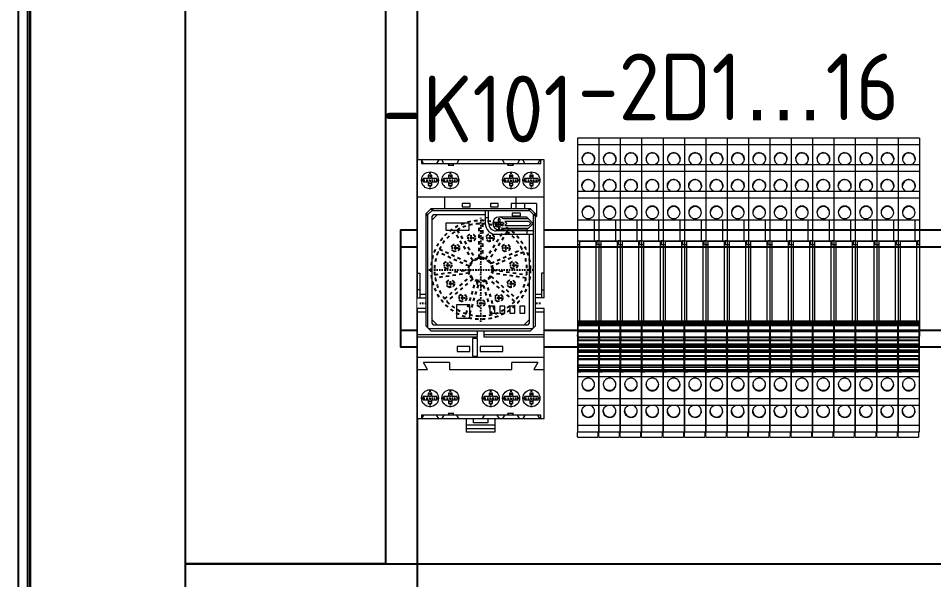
# Model space of a CAD drawing. Header units: millimetres. Extents: x 41350 to 54029, y 25852 to 34717.
# Drawn here: x 46784.4 to 47058.6, y 32130.8 to 32299 of the extents above; entities that cross this region are included whole.
import ezdxf
from ezdxf.enums import TextEntityAlignment as Align

# ---------------------------------------------------------------- set-up
doc = ezdxf.new("R2010")
doc.units = ezdxf.units.MM
doc.set_wipeout_variables(frame=1)
doc.linetypes.add('Center', pattern=[1.5, 0.45, -0.5, 0.05, -0.5])
doc.linetypes.add('Dashed', pattern=[2, 1, -1])
doc.layers.add('! NO PLOT !', color=7, linetype='Continuous', true_color=0xff75dd, plot=False)
doc.layers.add('000-PI-Oprema', color=30, linetype='Continuous', lineweight=5)
for name, color, linetype in [('000-PI-ORMAR', 2, 'Continuous'), ('000-PI_TEXT', 7, 'Continuous'), ('002-PI-Kabelska kanalica', 150, 'Continuous'), ('004-PI-DIN Šina', 3, 'Continuous')]:
    doc.layers.add(name, color=color, linetype=linetype)
doc.styles.add('PI0', font='isocpeur.ttf', dxfattribs={"width": 0.9})

# ---------------------------------------------------------------- blocks, each defined once
blk = doc.blocks.new('8606.000_back')
at = {"layer": '000-PI-ORMAR'}
for p, q in [((47606.03, 38573.17), (47606.03, 36588.67)), ((47602.52, 38552.67), (47602.52, 36601.67)), ((47605.24, 38552.67), (47605.24, 36601.67)), ((47606.02, 36601.67), (47606.02, 38552.53))]:
    blk.add_line(p, q, dxfattribs=at)
blk = doc.blocks.new('8606.000_montažna')
at = {"layer": '000-PI-ORMAR'}
blk.add_line((50683.39, 38449.42), (50683.39, 36559.42), dxfattribs=at)
blk = doc.blocks.new('*U270')
at = {"layer": '002-PI-Kabelska kanalica'}
for q in [(-20, 399), (80, -100)]:
    blk.add_line((-20, -100), q, dxfattribs=at)
blk = doc.blocks.new('*U417')
at = {"layer": '002-PI-Kabelska kanalica'}
for p, q in [((-20, 1140), (40, 1140)), ((-20, -100), (-20, 1140)), ((40, -100), (40, 1140))]:
    blk.add_line(p, q, dxfattribs=at)
blk = doc.blocks.new('700-HN205')
at = {"layer": '000-PI-Oprema'}
for p, q in [((4.25, -41.89), (-4.38, -41.89)), ((4.25, -42.93), (-4.38, -42.93)), ((-4.38, -43.89), (4.25, -43.89))]:
    blk.add_line(p, q, dxfattribs=at)
blk.add_wipeout([(-19.06, 37.61), (18.94, 37.61), (18.94, -39.89), (-19.06, -39.89)]).dxf.layer = '000-PI-Oprema'
at = {"layer": '! NO PLOT !', "linetype": 'Center'}
for p, q in [((-15.25, 28.85), (-15.25, 34.18)), ((-9.16, 28.85), (-9.16, 34.18)), ((9.03, 28.85), (9.03, 34.18)), ((15.13, 28.85), (15.13, 34.18)), ((-17.92, 31.51), (-12.59, 31.51)), ((-11.82, 31.51), (-6.49, 31.51)), ((6.36, 31.51), (11.7, 31.51)), ((12.46, 31.51), (17.79, 31.51)), ((-4.14, 12.06), (-4.14, 15.26)), ((-0.25, 14.44), (2.95, 14.44)), ((1.35, 12.84), (1.35, 16.04)), ((6.39, 10.53), (6.39, 13.73)), ((-8.33, 8.43), (-8.33, 11.63)), ((-5.74, 13.66), (-2.54, 13.66)), ((4.79, 12.13), (7.99, 12.13)), ((-9.94, 10.03), (-6.73, 10.03)), ((-0.06, -0.16), (-0.06, 8.97)), ((9.38, 5.86), (9.38, 9.06)), ((-9.91, 3.11), (-9.91, 6.32)), ((7.78, 7.46), (10.98, 7.46)), ((-11.51, 4.72), (-8.3, 4.72)), ((-4.33, 4.7), (4.2, 4.7)), ((-2.33, 4.56), (2.2, 4.56)), ((9.37, 0.31), (9.37, 3.51)), ((-8.35, -2.21), (-8.35, 0.99)), ((-0.86, 0.64), (0.74, 0.64)), ((7.77, 1.91), (10.98, 1.91)), ((-15.58, -8.02), (-15.58, -2.52)), ((-9.95, -0.61), (-6.75, -0.61)), ((-4.17, -5.85), (-4.17, -2.64)), ((6.37, -4.35), (6.37, -1.15)), ((15.46, -8.02), (15.46, -2.52)), ((-18.33, -5.27), (-12.84, -5.27)), ((-5.77, -4.25), (-2.57, -4.25)), ((-0.28, -5.04), (2.92, -5.04)), ((1.32, -6.65), (1.32, -3.44)), ((4.77, -2.75), (7.97, -2.75)), ((12.71, -5.27), (18.2, -5.27)), ((-15.25, -36.46), (-15.25, -31.13)), ((-9.16, -36.46), (-9.16, -31.13)), ((2.93, -36.46), (2.93, -31.13)), ((9.03, -36.46), (9.03, -31.13)), ((15.13, -36.46), (15.13, -31.13)), ((-17.92, -33.79), (-12.59, -33.79)), ((-11.82, -33.79), (-6.49, -33.79)), ((0.27, -33.79), (5.6, -33.79)), ((6.36, -33.79), (11.7, -33.79)), ((12.46, -33.79), (17.79, -33.79))]:
    blk.add_line(p, q, dxfattribs=at)
at = {"layer": '000-PI-Oprema'}
for p, q in [((18.94, 37.61), (-19.06, 37.61)), ((-19.06, 37.61), (-19.06, -3.67)), ((-17.16, 36.52), (-17.79, 37.61)), ((-17.79, 37.61), (-17.79, 36.52)), ((-17.79, 36.52), (17.92, 36.52)), ((-12.64, 37.61), (-13.27, 36.52)), ((-11.09, 36.52), (-11.72, 37.61)), ((-9.41, 36.52), (-9.84, 36.09)), ((-9.84, 36.09), (-8.07, 36.09)), ((-8.07, 36.09), (-8.5, 36.52)), ((-6.57, 37.61), (-7.2, 36.52)), ((7.07, 36.52), (6.44, 37.61)), ((8.37, 36.52), (7.94, 36.09)), ((7.94, 36.09), (9.72, 36.09)), ((9.72, 36.09), (9.28, 36.52)), ((11.59, 37.61), (10.96, 36.52)), ((13.15, 36.52), (12.51, 37.61)), ((17.66, 37.61), (17.03, 36.52)), ((17.92, 36.52), (17.92, 37.61)), ((18.94, -3.67), (18.94, 37.61)), ((-15.76, 33.04), (-15.76, 32.02)), ((-14.75, 33.04), (-15.76, 33.04)), ((-14.75, 32.02), (-14.75, 33.04)), ((-9.67, 33.04), (-9.67, 32.02)), ((-8.65, 33.04), (-9.67, 33.04)), ((-8.65, 32.02), (-8.65, 33.04)), ((8.52, 33.04), (8.52, 32.02)), ((9.54, 33.04), (8.52, 33.04)), ((9.54, 32.02), (9.54, 33.04)), ((14.62, 33.04), (14.62, 32.02)), ((15.63, 33.04), (14.62, 33.04)), ((15.63, 32.02), (15.63, 33.04)), ((-15.76, 32.02), (-17.29, 32.02)), ((-17.29, 32.02), (-17.29, 31.01)), ((-17.29, 31.01), (-15.76, 31.01)), ((-15.76, 31.01), (-15.76, 29.99)), ((-13.22, 32.02), (-14.75, 32.02)), ((-14.75, 29.99), (-14.75, 31.01)), ((-14.75, 31.01), (-13.22, 31.01)), ((-13.22, 31.01), (-13.22, 32.02)), ((-9.67, 32.02), (-11.19, 32.02)), ((-11.19, 32.02), (-11.19, 31.01)), ((-11.19, 31.01), (-9.67, 31.01)), ((-9.67, 31.01), (-9.67, 29.99)), ((-7.13, 32.02), (-8.65, 32.02)), ((-8.65, 31.01), (-7.13, 31.01)), ((-8.65, 29.99), (-8.65, 31.01)), ((-7.13, 31.01), (-7.13, 32.02)), ((8.52, 32.02), (7, 32.02)), ((7, 32.02), (7, 31.01)), ((7, 31.01), (8.52, 31.01)), ((8.52, 31.01), (8.52, 29.99)), ((11.06, 32.02), (9.54, 32.02)), ((9.54, 31.01), (11.06, 31.01)), ((9.54, 29.99), (9.54, 31.01)), ((11.06, 31.01), (11.06, 32.02)), ((13.09, 32.02), (13.09, 31.01)), ((14.62, 32.02), (13.09, 32.02)), ((13.09, 31.01), (14.62, 31.01)), ((14.62, 31.01), (14.62, 29.99)), ((17.16, 32.02), (15.63, 32.02)), ((15.63, 29.99), (15.63, 31.01)), ((15.63, 31.01), (17.16, 31.01)), ((17.16, 31.01), (17.16, 32.02)), ((-15.76, 29.99), (-14.75, 29.99)), ((-9.67, 29.99), (-8.65, 29.99)), ((8.52, 29.99), (9.54, 29.99)), ((14.62, 29.99), (15.63, 29.99)), ((-19.06, 26.61), (18.94, 26.61)), ((-10.94, 26.61), (-10.94, 18.23)), ((10.58, 18.23), (10.58, 26.61)), ((-3.25, 24.53), (-5.6, 24.53)), ((-5.6, 24.53), (-5.6, 23.56)), ((-5.6, 23.56), (-3.25, 23.56)), ((-3.25, 23.56), (-3.25, 24.53)), ((2.85, 24.53), (2.85, 23.56)), ((5.2, 24.53), (2.85, 24.53)), ((2.85, 23.56), (5.2, 23.56)), ((5.2, 23.56), (5.2, 24.53)), ((16.65, 24.53), (9.05, 24.53)), ((9.05, 24.53), (9.05, 20.72)), ((13.09, 24.53), (13.09, 20.72)), ((16.65, 24.53), (16.65, 20.72)), ((-3.25, 21.02), (-5.6, 21.02)), ((-5.6, 21.02), (-5.6, 20.06)), ((-5.6, 20.06), (-3.25, 20.06)), ((-3.25, 20.06), (-3.25, 21.02)), ((2.85, 21.02), (2.85, 20.06)), ((5.2, 21.02), (2.85, 21.02)), ((2.85, 20.06), (5.2, 20.06)), ((5.2, 20.06), (5.2, 21.02)), ((9.05, 20.72), (16.65, 20.72)), ((-10.94, 18.23), (10.58, 18.23)), ((-19.06, 3.67), (-18.3, 3.67)), ((-18.3, 3.67), (-18.3, -3.67)), ((18.17, 3.67), (18.17, -3.67)), ((18.94, 3.67), (18.17, 3.67)), ((-9.3, 0.59), (-7.4, 0.59)), ((10.9, 1.93), (7.85, 1.93)), ((8.62, 0.59), (10.13, 0.59)), ((-18.3, -1.32), (-19.06, -1.32)), ((-15.58, -2.65), (-18.3, -2.65)), ((18.17, -2.65), (15.46, -2.65)), ((18.17, -1.32), (18.94, -1.32)), ((-19.06, -3.67), (-15.58, -3.67)), ((18.94, -3.67), (15.46, -3.67)), ((-19.06, -6.87), (-19.06, -39.89)), ((-15.58, -6.87), (-19.06, -6.87)), ((-19.06, -7.89), (-15.58, -7.89)), ((18.94, -6.87), (15.46, -6.87)), ((15.46, -7.89), (18.94, -7.89)), ((18.94, -39.89), (18.94, -6.87)), ((-1.08, -10.68), (-1.08, -15.51)), ((0.95, -10.68), (-1.08, -10.68)), ((0.95, -15.51), (0.95, -10.68)), ((-1.08, -14.74), (-19.06, -14.74)), ((-1.08, -15.51), (-19.06, -15.51)), ((-1.03, -15.84), (-2.55, -15.84)), ((-2.55, -15.84), (-2.55, -21.17)), ((-1.03, -21.17), (-1.03, -15.84)), ((18.94, -14.74), (0.95, -14.74)), ((18.94, -15.51), (0.95, -15.51)), ((-3.32, -18.28), (-7.13, -18.28)), ((-7.13, -18.28), (-7.13, -19.8)), ((-3.32, -19.8), (-3.32, -18.28)), ((6.59, -18.28), (-0.27, -18.28)), ((-0.27, -18.28), (-0.27, -19.8)), ((6.59, -19.8), (6.59, -18.28)), ((18.94, -21.6), (-19.06, -21.6)), ((-7.13, -19.8), (-3.32, -19.8)), ((-2.55, -21.17), (-1.03, -21.17)), ((-0.27, -19.8), (6.59, -19.8)), ((-16.02, -25.16), (-17.21, -23.09)), ((-9.41, -23.09), (-17.21, -23.09)), ((-9.41, -23.09), (-9.41, -25.16)), ((17.08, -23.09), (9.28, -23.09)), ((9.28, -25.16), (9.28, -23.09)), ((17.08, -23.09), (15.89, -25.16)), ((-19.06, -25.16), (-16.02, -25.16)), ((-9.41, -25.16), (9.28, -25.16)), ((15.89, -25.16), (18.94, -25.16)), ((-15.76, -32.27), (-15.76, -33.29)), ((-14.75, -32.27), (-15.76, -32.27)), ((-14.75, -33.29), (-14.75, -32.27)), ((-9.67, -32.27), (-9.67, -33.29)), ((-8.65, -32.27), (-9.67, -32.27)), ((-8.65, -33.29), (-8.65, -32.27)), ((3.44, -32.27), (2.43, -32.27)), ((2.43, -32.27), (2.43, -33.29)), ((3.44, -33.29), (3.44, -32.27)), ((8.52, -32.27), (8.52, -33.29)), ((9.54, -32.27), (8.52, -32.27)), ((9.54, -33.29), (9.54, -32.27)), ((14.62, -32.27), (14.62, -33.29)), ((15.63, -32.27), (14.62, -32.27)), ((15.63, -33.29), (15.63, -32.27)), ((-15.76, -33.29), (-17.29, -33.29)), ((-17.29, -33.29), (-17.29, -34.3)), ((-17.29, -34.3), (-15.76, -34.3)), ((-15.76, -34.3), (-15.76, -35.32)), ((-15.76, -35.32), (-14.75, -35.32)), ((-13.22, -33.29), (-14.75, -33.29)), ((-14.75, -34.3), (-13.22, -34.3)), ((-14.75, -35.32), (-14.75, -34.3)), ((-13.22, -34.3), (-13.22, -33.29)), ((-11.19, -33.29), (-11.19, -34.3)), ((-9.67, -33.29), (-11.19, -33.29)), ((-11.19, -34.3), (-9.67, -34.3)), ((-9.67, -34.3), (-9.67, -35.32)), ((-9.67, -35.32), (-8.65, -35.32)), ((-7.13, -33.29), (-8.65, -33.29)), ((-8.65, -34.3), (-7.13, -34.3)), ((-8.65, -35.32), (-8.65, -34.3)), ((-7.13, -34.3), (-7.13, -33.29)), ((0.9, -33.29), (0.9, -34.3)), ((2.43, -33.29), (0.9, -33.29)), ((0.9, -34.3), (2.43, -34.3)), ((2.43, -34.3), (2.43, -35.32)), ((2.43, -35.32), (3.44, -35.32)), ((4.97, -33.29), (3.44, -33.29)), ((3.44, -35.32), (3.44, -34.3)), ((3.44, -34.3), (4.97, -34.3)), ((4.97, -34.3), (4.97, -33.29)), ((8.52, -33.29), (7, -33.29)), ((7, -33.29), (7, -34.3)), ((7, -34.3), (8.52, -34.3)), ((8.52, -34.3), (8.52, -35.32)), ((8.52, -35.32), (9.54, -35.32)), ((11.06, -33.29), (9.54, -33.29)), ((9.54, -34.3), (11.06, -34.3)), ((9.54, -35.32), (9.54, -34.3)), ((11.06, -34.3), (11.06, -33.29)), ((14.62, -33.29), (13.09, -33.29)), ((13.09, -33.29), (13.09, -34.3)), ((13.09, -34.3), (14.62, -34.3)), ((14.62, -34.3), (14.62, -35.32)), ((14.62, -35.32), (15.63, -35.32)), ((17.16, -33.29), (15.63, -33.29)), ((15.63, -34.3), (17.16, -34.3)), ((15.63, -35.32), (15.63, -34.3)), ((17.16, -34.3), (17.16, -33.29)), ((-8.07, -38.37), (-9.84, -38.37)), ((-9.84, -38.37), (-9.41, -38.8)), ((-8.5, -38.8), (-8.07, -38.37)), ((9.72, -38.37), (7.94, -38.37)), ((7.94, -38.37), (8.37, -38.8)), ((9.28, -38.8), (9.72, -38.37)), ((-19.06, -39.89), (18.94, -39.89)), ((-17.16, -38.8), (-17.79, -39.89)), ((-17.79, -38.8), (-17.79, -39.89)), ((17.92, -38.8), (-17.79, -38.8)), ((-12.64, -39.89), (-13.27, -38.8)), ((-11.09, -38.8), (-11.72, -39.89)), ((-6.57, -39.89), (-7.2, -38.8)), ((-4.38, -39.89), (-4.38, -43.89)), ((-2.22, -41.11), (-2.22, -39.89)), ((2.1, -41.11), (-2.22, -41.11)), ((1, -38.8), (0.37, -39.89)), ((2.1, -39.89), (2.1, -41.11)), ((4.25, -43.89), (4.25, -39.89)), ((5.52, -39.89), (4.89, -38.8)), ((7.07, -38.8), (6.44, -39.89)), ((11.59, -39.89), (10.96, -38.8)), ((13.15, -38.8), (12.51, -39.89)), ((17.66, -39.89), (17.03, -38.8)), ((17.92, -39.89), (17.92, -38.8))]:
    blk.add_line(p, q, dxfattribs=at)
for centre, radius in [((-15.25, 31.51), 2.54), ((-9.16, 31.51), 2.54), ((9.03, 31.51), 2.54), ((15.13, 31.51), 2.54), ((-4.14, 13.66), 1.52), ((1.35, 14.44), 1.52), ((-8.33, 10.03), 1.52), ((6.39, 12.13), 1.52), ((9.38, 7.46), 1.52), ((-9.91, 4.72), 1.52), ((-0.06, 4.56), 2.16), ((9.37, 1.91), 1.52), ((-8.35, -0.61), 1.52), ((-4.17, -4.25), 1.52), ((6.37, -2.75), 1.52), ((1.32, -5.04), 1.52), ((-15.25, -33.79), 2.54), ((-9.16, -33.79), 2.54), ((2.93, -33.79), 2.54), ((9.03, -33.79), 2.54), ((15.13, -33.79), 2.54)]:
    blk.add_circle(centre, radius, dxfattribs=at)
for centre, radius, start, end in [((-0.06, 4.7), 4.06, 280.7588, 259.2412), ((-0.06, 0.64), 0.762, 174.6206, 5.3794), ((-15.58, -5.27), 2.62, 270, 90), ((15.46, -5.27), 2.62, 90, 270), ((-15.58, -5.27), 1.6, 270, 90), ((15.46, -5.27), 1.6, 90, 270)]:
    blk.add_arc(centre, radius, start, end, dxfattribs=at)
blk = doc.blocks.new('700-HA33Z2-3')
blk.add_wipeout([(-14.9, 18.25), (14.9, 18.25), (16.4, 16.75), (16.4, -16.75), (14.9, -18.25), (-14.9, -18.25), (-16.4, -16.75), (-16.4, 16.75)]).dxf.layer = '000-PI-Oprema'
at = {"layer": '! NO PLOT !', "linetype": 'Dashed'}
for p, q in [((-0.5, 3.62), (-0.5, 13.84)), ((0.5, 13.84), (0.5, 3.62)), ((-2.38, 2.77), (-7.9, 11.37)), ((-7.06, 11.91), (-1.53, 3.31)), ((1.53, 3.31), (7.06, 11.91)), ((7.9, 11.37), (2.38, 2.77)), ((-12.38, 6.2), (-3.08, 1.96)), ((3.08, 1.96), (12.38, 6.2)), ((-3.5, 1.05), (-12.8, 5.29)), ((12.8, 5.29), (3.5, 1.05)), ((-13.77, -1.47), (-3.65, -0.02)), ((-3.51, -1.01), (-13.63, -2.46)), ((-10.79, -8.69), (-3.06, -1.99)), ((3.06, -1.99), (10.79, -8.69)), ((13.63, -2.46), (3.51, -1.01)), ((3.65, -0.02), (13.77, -1.47)), ((-2.41, -2.75), (-10.13, -9.44)), ((-4.38, -13.14), (-1.5, -3.33)), ((-0.81, -4.53), (-3.42, -13.42)), ((3.42, -13.42), (0.81, -4.53)), ((1.5, -3.33), (4.38, -13.14)), ((10.13, -9.44), (2.41, -2.75))]:
    blk.add_line(p, q, dxfattribs=at)
at = {"layer": '! NO PLOT !', "linetype": 'Center'}
for p, q in [((0, -15.59), (0, 15.59)), ((3.5, 13.9), (7.49, 13.9)), ((5.5, 11.9), (5.5, 15.89)), ((-4.02, 9.59), (-1.61, 9.59)), ((-2.82, 8.39), (-2.82, 10.8)), ((1.61, 9.59), (4.02, 9.59)), ((2.82, 8.39), (2.82, 10.8)), ((-8.76, 6.55), (-6.35, 6.55)), ((-7.56, 5.34), (-7.56, 7.76)), ((6.35, 6.55), (8.76, 6.55)), ((7.56, 5.34), (7.56, 7.76)), ((-15.59, 0), (15.59, 0)), ((-11.11, 1.42), (-8.69, 1.42)), ((-9.9, 0.22), (-9.9, 2.63)), ((8.69, 1.42), (11.11, 1.42)), ((9.9, 0.22), (9.9, 2.63)), ((-10.3, -4.15), (-7.89, -4.15)), ((-9.1, -5.36), (-9.1, -2.95)), ((7.89, -4.15), (10.3, -4.15)), ((9.1, -5.36), (9.1, -2.95)), ((-5.41, -9.62), (-5.41, -7.21)), ((5.41, -9.62), (5.41, -7.21)), ((-6.61, -8.41), (-4.2, -8.41)), ((-1.21, -10), (1.21, -10)), ((4.2, -8.41), (6.61, -8.41))]:
    blk.add_line(p, q, dxfattribs=at)
at = {"layer": '! NO PLOT !', "linetype": 'Dashed'}
for centre, radius in [((0, 0), 14.85), ((-2.82, 9.59), 1.15), ((2.82, 9.59), 1.15), ((-7.56, 6.55), 1.15), ((7.56, 6.55), 1.15), ((0, 0), 3.65), ((0, 0), 3.4), ((-9.9, 1.42), 1.15), ((9.9, 1.42), 1.15), ((-9.1, -4.15), 1.15), ((9.1, -4.15), 1.15), ((-5.41, -8.41), 1.15), ((5.41, -8.41), 1.15), ((0, -10), 1.15)]:
    blk.add_circle(centre, radius, dxfattribs=at)
for centre, radius, start, end in [((0, 0), 13.85, 92.0689, 120.6584), ((0, 0), 13.85, 59.3416, 87.9311), ((0, 0), 13.85, 124.7962, 153.3857), ((0, 0), 13.85, 26.6143, 55.2038), ((0, 0), 13.85, 157.5234, 186.1129), ((0, 0), 13.85, 353.8871, 22.4766), ((0, 0), 13.85, 190.2507, 218.8402), ((0, 0), 13.85, 321.1598, 349.7493), ((0, -3.65), 1.2, 170.5386, 9.4614), ((0, 0), 13.85, 222.978, 251.5675), ((0, 0), 13.85, 288.4325, 317.022), ((0, 0), 13.85, 255.7053, 284.2947)]:
    blk.add_arc(centre, radius, start, end, dxfattribs=at)
at = {"layer": '! NO PLOT !', "linetype": 'Center'}
for p in [(-2.82, 9.59), (2.82, 9.59), (-7.56, 6.55), (7.56, 6.55), (-9.9, 1.42), (0, 0), (9.9, 1.42), (-9.1, -4.15), (9.1, -4.15), (-5.41, -8.41), (0, -10), (5.41, -8.41)]:
    blk.add_point(p, dxfattribs=at)
at = {"layer": '000-PI-Oprema'}
for p, q in [((-16.4, 16.75), (-14.9, 18.25)), ((-16.4, 16.75), (-16.4, -16.75)), ((-16.22, 16.13), (-14.28, 18.07)), ((-16.22, 16.93), (-16.22, 16.13)), ((-15.8, -17.35), (-15.8, 16.55)), ((-14.28, 18.07), (-15.08, 18.07)), ((14.9, 18.25), (-14.9, 18.25)), ((14.7, 17.65), (-14.7, 17.65)), ((1.34, 17.65), (1.34, 13.95)), ((2.34, 13.95), (2.34, 17.65)), ((9.4, 17), (9.4, 16.2)), ((11.9, 17), (9.4, 17)), ((11.9, 16.2), (11.9, 17)), ((15.08, 18.07), (14.28, 18.07)), ((14.28, 18.07), (16.22, 16.13)), ((14.9, 18.25), (16.4, 16.75)), ((15.8, -17.35), (15.8, 16.55)), ((16.22, 16.13), (16.22, 16.93)), ((16.4, -16.75), (16.4, 16.75)), ((-14.21, 16.45), (-14.64, 16.02)), ((-13.04, 16.45), (-14.64, 14.85)), ((-14.64, 16.02), (-14.64, -16.02)), ((1.34, 16.45), (-14.21, 16.45)), ((-3.45, 14), (-10.45, 14)), ((-10.45, 14), (-10.45, 11.9)), ((-3.45, 11.9), (-3.45, 14)), ((1.34, 15.65), (2.34, 15.65)), ((5.2, 14.2), (4.25, 14.2)), ((4.25, 14.2), (4.25, 13.6)), ((5.2, 15.15), (5.2, 14.2)), ((5.8, 15.15), (5.2, 15.15)), ((13.82, 15.8), (5.5, 15.8)), ((5.8, 14.2), (5.8, 15.15)), ((6.75, 14.2), (5.8, 14.2)), ((6.75, 13.6), (6.75, 14.2)), ((14.32, 15.3), (6.78, 15.3)), ((14.43, 14.5), (7.23, 14.5)), ((7.23, 14.5), (7.83, 13.9)), ((7.83, 13.9), (7.23, 13.3)), ((9.4, 16.2), (11.9, 16.2)), ((15.44, 14.18), (13.82, 15.8)), ((15.03, 13.9), (14.43, 14.5)), ((14.43, 13.3), (15.03, 13.9)), ((-10.45, 11.9), (-3.45, 11.9)), ((4.25, 13.6), (5.2, 13.6)), ((15.8, 11.65), (4.64, 11.65)), ((5.2, 13.6), (5.2, 12.65)), ((5.2, 12.65), (5.8, 12.65)), ((5.5, 12), (13.82, 12)), ((5.8, 13.6), (6.75, 13.6)), ((5.8, 12.65), (5.8, 13.6)), ((6.78, 12.5), (14.32, 12.5)), ((7.23, 13.3), (14.43, 13.3)), ((13.8, 11.65), (13.8, 10.65)), ((13.82, 12), (15.44, 13.62)), ((4.64, 10.65), (15.8, 10.65)), ((14.64, -16.02), (14.64, 10.65)), ((-7.25, -10.5), (-7.25, -14.5)), ((-3.25, -10.5), (-7.25, -10.5)), ((-3.25, -14.5), (-3.25, -10.5)), ((2.75, -10.9), (2.75, -13)), ((4.25, -10.9), (2.75, -10.9)), ((4.25, -13), (4.25, -10.9)), ((5.75, -10.9), (5.75, -13)), ((7.25, -10.9), (5.75, -10.9)), ((7.25, -13), (7.25, -10.9)), ((8.75, -10.9), (8.75, -13)), ((10.25, -10.9), (8.75, -10.9)), ((10.25, -13), (10.25, -10.9)), ((11.75, -10.9), (11.75, -13)), ((13.25, -10.9), (11.75, -10.9)), ((13.25, -13), (13.25, -10.9)), ((2.75, -13), (4.25, -13)), ((5.75, -13), (7.25, -13)), ((8.75, -13), (10.25, -13)), ((11.75, -13), (13.25, -13)), ((-14.64, -14.85), (-13.04, -16.45)), ((-14.64, -16.02), (-14.21, -16.45)), ((-14.21, -16.45), (14.21, -16.45)), ((-7.25, -14.5), (-3.25, -14.5)), ((13.04, -16.45), (14.64, -14.85)), ((14.21, -16.45), (14.64, -16.02)), ((-14.9, -18.25), (-16.4, -16.75)), ((15.5, -17.65), (-15.5, -17.65)), ((-14.9, -18.25), (14.9, -18.25)), ((16.4, -16.75), (14.9, -18.25))]:
    blk.add_line(p, q, dxfattribs=at)
for centre, radius, start, end in [((4.64, 13.95), 3.3, 180, 270), ((4.64, 13.95), 2.3, 180, 270), ((5.5, 13.9), 1.9, 47.4631, 312.5369), ((15.15, 13.9), 0.4, 315, 45)]:
    blk.add_arc(centre, radius, start, end, dxfattribs=at)
blk = doc.blocks.new('*U273')
at = {"layer": '004-PI-DIN Šina'}
blk.add_lwpolyline([(370, -17.5), (370, 17.5), (0, 17.5), (0, -17.5)], close=True, dxfattribs=at)
for points in [[(0, 12.5), (370, 12.5)], [(0, -12.5), (370, -12.5)]]:
    blk.add_lwpolyline(points, dxfattribs=at)
blk = doc.blocks.new('TERMSERIES TRS 24VDC 1CO')
at = {"layer": '000-PI-Oprema'}
for p, q in [((3.3, 42.73), (-3.1, 42.73)), ((-3.1, 42.73), (-3.1, -16.07)), ((3.3, 42.73), (-3.1, 42.73)), ((3.3, 42.73), (3.3, -16.07)), ((3.3, 40.78), (-3.1, 40.78)), ((3.3, 34.73), (-3.1, 34.73)), ((3.3, 34.73), (-3.1, 34.73)), ((3.3, 32.78), (-3.1, 32.78)), ((3.3, 26.73), (-3.1, 26.73)), ((3.3, 26.73), (-3.1, 26.73)), ((3.3, 24.78), (-3.1, 24.78)), ((-3.1, 18.24), (3.3, 18.24)), ((2, 12.02), (2, 18.24)), ((-3.1, 12.02), (2, 12.02)), ((-3.1, 12.02), (2, 12.02)), ((-3.1, 12.01), (-2.5, 12.01)), ((-2.5, 12.01), (-2.5, -12.01)), ((2.7, 11.94), (-2.5, 11.94)), ((2.5, 11.84), (-2.5, 11.84)), ((2, 12.02), (3.3, 12.02)), ((2.5, -12.01), (2.5, 11.84)), ((3.3, 12.01), (2.7, 12.01)), ((2.7, 12.01), (2.7, 10.94)), ((-3.1, 10.94), (-2.5, 10.94)), ((2.7, 10.94), (3.3, 10.94)), ((-2.95, -12.01), (3.15, -12.01)), ((-2.95, -12.02), (3.15, -12.02)), ((-2.95, -12.12), (3.15, -12.12)), ((3.15, -12.18), (-2.95, -12.18)), ((-2.95, -12.2), (-2.95, -12.21)), ((-2.95, -12.31), (3.15, -12.31)), ((3.15, -12.41), (-2.95, -12.41)), ((-2.95, -12.43), (-2.95, -12.43)), ((-2.95, -12.53), (3.15, -12.53)), ((3.15, -12.62), (-2.95, -12.62)), ((-2.95, -12.64), (-2.95, -12.64)), ((-2.95, -12.74), (3.15, -12.74)), ((3.15, -12.81), (-2.95, -12.81)), ((-2.95, -12.82), (-2.95, -12.82)), ((3.15, -12.92), (-2.95, -12.92)), ((3.15, -12.98), (-2.95, -12.98)), ((-2.95, -12.99), (-2.95, -12.99)), ((3.15, -13.08), (-2.95, -13.08)), ((3.15, -13.13), (-2.95, -13.13)), ((3.15, -13.23), (-2.95, -13.23)), ((3.15, -13.26), (-2.95, -13.26)), ((3.15, -13.35), (-2.95, -13.35)), ((3.15, -13.37), (-2.95, -13.37)), ((3.15, -13.45), (-2.95, -13.45)), ((-2.95, -13.45), (-2.95, -13.47)), ((3.15, -13.47), (-2.95, -13.47)), ((3.15, -12.21), (3.15, -12.2)), ((3.15, -12.43), (3.15, -12.43)), ((3.15, -12.64), (3.15, -12.64)), ((3.15, -12.82), (3.15, -12.82)), ((3.15, -12.99), (3.15, -12.99)), ((3.15, -13.47), (3.15, -13.45)), ((-2.95, -15.06), (-3.1, -15.06)), ((-3.1, -16.12), (-2.95, -16.12)), ((-2.95, -16.12), (-3.1, -16.12)), ((-2.95, -15.15), (3.15, -15.15)), ((-2.95, -16.81), (-2.95, -15.18)), ((3.15, -15.06), (3.3, -15.06)), ((3.15, -15.22), (3.15, -16.81)), ((3.3, -16.12), (3.15, -16.12)), ((3.3, -16.12), (3.15, -16.12)), ((3.3, -16.12), (3.3, -16.12)), ((-3.1, -16.52), (-3.1, -16.7)), ((-2.95, -16.52), (-3.1, -16.52)), ((-3.1, -16.7), (-2.95, -16.7)), ((-3.1, -17.23), (-3.1, -37.25)), ((-2.95, -17.23), (-3.1, -17.23)), ((-2.95, -16.81), (3.15, -16.81)), ((-2.95, -17.01), (3.15, -17.01)), ((-2.95, -17.01), (-2.95, -17.65)), ((-2.95, -17.65), (3.15, -17.65)), ((-2.95, -17.75), (3.15, -17.75)), ((-2.95, -19.5), (-2.95, -17.75)), ((3.15, -17.99), (-2.95, -17.99)), ((3.15, -18.96), (-2.95, -18.96)), ((3.3, -16.52), (3.15, -16.52)), ((3.15, -16.7), (3.3, -16.7)), ((3.15, -17.65), (3.15, -17.01)), ((3.3, -17.23), (3.15, -17.23)), ((3.15, -17.75), (3.15, -19.5)), ((3.3, -45.25), (3.3, -16.52)), ((3.15, -19.26), (-2.95, -19.26)), ((3.15, -19.5), (-2.95, -19.5)), ((-2.95, -19.59), (3.15, -19.59)), ((-2.95, -19.59), (-2.95, -20.73)), ((3.15, -20.73), (-2.95, -20.73)), ((-2.95, -20.82), (3.15, -20.82)), ((-2.95, -22.57), (-2.95, -20.82)), ((3.15, -21.06), (-2.95, -21.06)), ((-2.95, -21.36), (3.15, -21.36)), ((3.15, -20.73), (3.15, -19.59)), ((3.15, -20.82), (3.15, -22.57)), ((-2.95, -22.34), (3.15, -22.34)), ((3.15, -22.57), (-2.95, -22.57)), ((3.15, -22.67), (-2.95, -22.67)), ((-2.95, -22.67), (-2.95, -23.31)), ((3.15, -23.31), (-2.95, -23.31)), ((-2.95, -23.51), (3.15, -23.51)), ((-2.95, -25.3), (-2.95, -23.51)), ((3.15, -23.31), (3.15, -22.67)), ((3.15, -23.51), (3.15, -25.3)), ((-2.95, -26.29), (-3.1, -26.29)), ((-2.95, -26.55), (-3.1, -26.55)), ((-2.95, -26.65), (-3.1, -26.65)), ((-3.1, -27.21), (-2.1, -27.21)), ((3.15, -25.27), (-2.95, -25.27)), ((-2.95, -25.3), (3.15, -25.3)), ((-2.95, -25.37), (3.15, -25.37)), ((3.15, -25.97), (-2.95, -25.97)), ((3.15, -26.7), (-2.95, -26.7)), ((-2.95, -26.94), (3.15, -26.94)), ((-2.1, -27.21), (-2.1, -26.94)), ((-2.1, -27.11), (2.3, -27.11)), ((2.3, -26.94), (2.3, -27.21)), ((3.3, -27.21), (2.3, -27.21)), ((3.15, -26.29), (3.3, -26.29)), ((3.15, -26.55), (3.3, -26.55)), ((3.3, -26.65), (3.15, -26.65)), ((3.3, -28.76), (-3.1, -28.76)), ((3.3, -35.3), (-3.1, -35.3)), ((-3.1, -37.25), (3.3, -37.25)), ((-3.1, -37.25), (3.3, -37.25)), ((-3.1, -37.25), (-3.1, -45.25)), ((3.3, -43.3), (-3.1, -43.3)), ((-3.1, -45.25), (3.3, -45.25)), ((-3.1, -45.25), (3.3, -45.25)), ((-3.1, -45.25), (-3.1, -45.41)), ((3, -45.25), (3, -46.82)), ((-3.1, -46.82), (3, -46.82))]:
    blk.add_line(p, q, dxfattribs=at)
for centre, radius, start, end in [((0.09, 36.54), 1.89, 89.6583, 253.8351), ((0.1, 36.37), 1.9, 89.9101, 176.8786), ((0.1, 36.37), 1.9, 0.0752, 90.0931), ((0.1, 28.37), 1.9, 89.9101, 176.8786), ((0.1, 28.37), 1.9, 0.0752, 90.0931), ((0.1, 20.37), 1.9, 89.9101, 176.8786), ((0.1, 20.37), 1.9, 0.0752, 90.0931), ((0.11, -39.06), 1.89, 269.6583, 73.8351)]:
    blk.add_arc(centre, radius, start, end, dxfattribs=at)
for points, knots in [([(0.1, 38.43), (0.31, 38.4), (0.74, 38.36), (1.31, 38.04), (1.74, 37.56), (1.99, 36.96), (2.02, 36.31), (1.84, 35.69), (1.46, 35.17), (1.02, 34.83), (0.7, 34.75), (0.59, 34.73)], [0, 0, 0, 0, 0.117041, 0.234077, 0.35126, 0.46854, 0.585659, 0.702612, 0.819652, 0.936895, 1, 1, 1, 1]), ([(-0.44, 26.73), (-0.47, 26.73), (-0.71, 26.77), (-1.11, 27.04), (-1.54, 27.51), (-1.79, 28.11), (-1.82, 28.76), (-1.64, 29.38), (-1.26, 29.9), (-0.73, 30.27), (-0.25, 30.41), (0.24, 30.44), (0.74, 30.35), (1.31, 30.04), (1.74, 29.56), (1.99, 28.96), (2.02, 28.31), (1.84, 27.69), (1.46, 27.17), (1.02, 26.83), (0.7, 26.75), (0.59, 26.73)], [0, 0, 0, 0, 0.008594, 0.067358, 0.126197, 0.185083, 0.243889, 0.302612, 0.361378, 0.420246, 0.479117, 0.497896, 0.556663, 0.615427, 0.674265, 0.733152, 0.791958, 0.85068, 0.909446, 0.968315, 1, 1, 1, 1]), ([(0.1, 18.64), (-0.03, 18.64), (-0.15, 18.65), (-0.39, 18.7), (-0.51, 18.73), (-0.74, 18.83), (-0.85, 18.89), (-1.06, 19.03), (-1.16, 19.11), (-1.42, 19.37), (-1.56, 19.58), (-1.75, 20.04), (-1.8, 20.29), (-1.8, 20.66), (-1.79, 20.78), (-1.74, 21.03), (-1.7, 21.14), (-1.61, 21.37), (-1.55, 21.48), (-1.41, 21.69), (-1.33, 21.78), (-1.16, 21.96), (-1.06, 22.04), (-0.85, 22.17), (-0.74, 22.23), (-0.51, 22.33), (-0.39, 22.36), (-0.15, 22.41), (-0.03, 22.43), (0.23, 22.43), (0.35, 22.41), (0.59, 22.37), (0.71, 22.33), (0.94, 22.23), (1.05, 22.18), (1.26, 22.04), (1.36, 21.96), (1.62, 21.7), (1.76, 21.49), (1.95, 21.03), (2, 20.78), (2, 20.41), (1.99, 20.29), (1.94, 20.04), (1.9, 19.93), (1.81, 19.7), (1.75, 19.58), (1.61, 19.38), (1.53, 19.28), (1.36, 19.11), (1.26, 19.03), (1.05, 18.89), (0.94, 18.83), (0.71, 18.73), (0.59, 18.7), (0.35, 18.65), (0.23, 18.64), (0.1, 18.64)], [0, 0, 0, 0, 0.03125, 0.03125, 0.0625, 0.0625, 0.09375, 0.09375, 0.125, 0.125, 0.1875, 0.1875, 0.25, 0.25, 0.28125, 0.28125, 0.3125, 0.3125, 0.34375, 0.34375, 0.375, 0.375, 0.40625, 0.40625, 0.4375, 0.4375, 0.46875, 0.46875, 0.5, 0.5, 0.53125, 0.53125, 0.5625, 0.5625, 0.59375, 0.59375, 0.625, 0.625, 0.6875, 0.6875, 0.75, 0.75, 0.78125, 0.78125, 0.8125, 0.8125, 0.84375, 0.84375, 0.875, 0.875, 0.90625, 0.90625, 0.9375, 0.9375, 0.96875, 0.96875, 1, 1, 1, 1]), ([(-2.95, -12.62), (-2.95, -12.62), (-2.95, -12.62), (-2.95, -12.63), (-2.95, -12.63), (-2.95, -12.64)], [0, 0, 0, 0, 0.129712, 0.564856, 1, 1, 1, 1]), ([(-2.95, -12.81), (-2.95, -12.81), (-2.95, -12.81), (-2.95, -12.81), (-2.95, -12.82), (-2.95, -12.82)], [0, 0, 0, 0, 0.017258, 0.508629, 1, 1, 1, 1]), ([(-2.95, -12.98), (-2.95, -12.98), (-2.95, -12.98), (-2.95, -12.99), (-2.95, -12.99)], [0, 0, 0, 0, 0.4372494, 1, 1, 1, 1]), ([(-2.95, -13.13), (-2.95, -13.13), (-2.95, -13.13), (-2.95, -13.14), (-2.95, -13.14)], [0, 0, 0, 0, 0.338036, 1, 1, 1, 1]), ([(-2.95, -15.13), (-2.95, -15.13), (-2.95, -15.15), (-2.95, -15.02), (-2.95, -14.79), (-2.95, -14.48), (-2.95, -14.14), (-2.95, -13.82), (-2.95, -13.57), (-2.95, -13.5), (-2.95, -13.47)], [0, 0, 0, 0, 0.062085, 0.196072, 0.33006, 0.464048, 0.598036, 0.732024, 0.866012, 1, 1, 1, 1]), ([(3.15, -12.64), (3.15, -12.63), (3.15, -12.63), (3.15, -12.62), (3.15, -12.62), (3.15, -12.62)], [0, 0, 0, 0, 0.435144, 0.870288, 1, 1, 1, 1]), ([(3.15, -12.82), (3.15, -12.82), (3.15, -12.81), (3.15, -12.81), (3.15, -12.81), (3.15, -12.81)], [0, 0, 0, 0, 0.491371, 0.982742, 1, 1, 1, 1]), ([(3.15, -12.99), (3.15, -12.99), (3.15, -12.98), (3.15, -12.98), (3.15, -12.98)], [0, 0, 0, 0, 0.562751, 1, 1, 1, 1]), ([(3.15, -13.14), (3.15, -13.14), (3.15, -13.13), (3.15, -13.13), (3.15, -13.13)], [0, 0, 0, 0, 0.661964, 1, 1, 1, 1]), ([(3.15, -13.47), (3.15, -13.5), (3.15, -13.57), (3.15, -13.82), (3.15, -14.14), (3.15, -14.48), (3.15, -14.79), (3.15, -15.02), (3.15, -15.15), (3.15, -15.13), (3.15, -15.13)], [0, 0, 0, 0, 0.133988, 0.267976, 0.401964, 0.535952, 0.66994, 0.803928, 0.937915, 1, 1, 1, 1]), ([(-3.1, -16.52), (-3.1, -16.42), (-3.1, -16.31), (-3.1, -16.16), (-3.1, -16.12), (-3.1, -16.12)], [0, 0, 0, 0, 0.5, 0.5, 1, 1, 1, 1]), ([(3.3, -16.12), (3.3, -16.12), (3.3, -16.17), (3.3, -16.31), (3.3, -16.42), (3.3, -16.52)], [0, 0, 0, 0, 0.5, 0.5, 1, 1, 1, 1]), ([(-3.1, -16.7), (-3.1, -16.74), (-3.1, -16.81), (-3.1, -16.92), (-3.1, -17.02), (-3.1, -17.13), (-3.1, -17.2), (-3.1, -17.23)], [0, 0, 0, 0, 0.2010596, 0.4005306, 0.5994694, 0.7989404, 1, 1, 1, 1]), ([(-2.95, -23.31), (-2.95, -23.31), (-2.95, -23.33), (-2.95, -23.41), (-2.95, -23.46), (-2.95, -23.51)], [0, 0, 0, 0, 0.5, 0.5, 1, 1, 1, 1]), ([(3.15, -23.51), (3.15, -23.46), (3.15, -23.41), (3.15, -23.33), (3.15, -23.31), (3.15, -23.31)], [0, 0, 0, 0, 0.5, 0.5, 1, 1, 1, 1]), ([(-2.95, -25.37), (-2.95, -25.4), (-2.95, -25.48), (-2.95, -25.71), (-2.95, -25.85), (-2.95, -25.97)], [0, 0, 0, 0, 0.5, 0.5, 1, 1, 1, 1]), ([(-2.95, -26.7), (-2.95, -26.74), (-2.95, -26.82), (-2.95, -26.9), (-2.95, -26.94), (-2.95, -26.94), (-2.95, -26.94)], [0, 0, 0, 0, 0.284617, 0.569234, 0.85385, 1, 1, 1, 1]), ([(3.15, -25.97), (3.15, -25.85), (3.15, -25.71), (3.15, -25.48), (3.15, -25.4), (3.15, -25.37)], [0, 0, 0, 0, 0.5, 0.5, 1, 1, 1, 1]), ([(3.15, -26.94), (3.15, -26.94), (3.15, -26.94), (3.15, -26.9), (3.15, -26.82), (3.15, -26.74), (3.15, -26.7)], [0, 0, 0, 0, 0.14615, 0.430766, 0.715383, 1, 1, 1, 1]), ([(0.1, -32.95), (-0.03, -32.95), (-0.15, -32.94), (-0.39, -32.89), (-0.51, -32.85), (-0.74, -32.76), (-0.85, -32.7), (-1.06, -32.56), (-1.16, -32.48), (-1.42, -32.22), (-1.56, -32.01), (-1.75, -31.55), (-1.8, -31.31), (-1.8, -30.94), (-1.79, -30.81), (-1.74, -30.57), (-1.7, -30.45), (-1.61, -30.22), (-1.55, -30.11), (-1.41, -29.9), (-1.33, -29.81), (-1.16, -29.63), (-1.06, -29.55), (-0.85, -29.41), (-0.74, -29.35), (-0.51, -29.26), (-0.39, -29.22), (-0.15, -29.17), (-0.03, -29.16), (0.23, -29.16), (0.35, -29.17), (0.59, -29.22), (0.71, -29.26), (0.94, -29.35), (1.05, -29.41), (1.26, -29.55), (1.36, -29.63), (1.62, -29.89), (1.76, -30.1), (1.95, -30.56), (2, -30.81), (2, -31.18), (1.99, -31.31), (1.94, -31.55), (1.9, -31.67), (1.81, -31.89), (1.75, -32.01), (1.61, -32.21), (1.53, -32.31), (1.36, -32.48), (1.26, -32.56), (1.05, -32.7), (0.94, -32.76), (0.71, -32.85), (0.59, -32.89), (0.35, -32.93), (0.23, -32.95), (0.1, -32.95)], [0, 0, 0, 0, 0.03125, 0.03125, 0.0625, 0.0625, 0.09375, 0.09375, 0.125, 0.125, 0.1875, 0.1875, 0.25, 0.25, 0.28125, 0.28125, 0.3125, 0.3125, 0.34375, 0.34375, 0.375, 0.375, 0.40625, 0.40625, 0.4375, 0.4375, 0.46875, 0.46875, 0.5, 0.5, 0.53125, 0.53125, 0.5625, 0.5625, 0.59375, 0.59375, 0.625, 0.625, 0.6875, 0.6875, 0.75, 0.75, 0.78125, 0.78125, 0.8125, 0.8125, 0.84375, 0.84375, 0.875, 0.875, 0.90625, 0.90625, 0.9375, 0.9375, 0.96875, 0.96875, 1, 1, 1, 1]), ([(-1.78, -31), (-1.75, -31.21), (-1.7, -31.67), (-1.27, -32.27), (-0.65, -32.7), (-0.15, -32.76), (0.1, -32.79)], [0, 0, 0, 0, 0.221372, 0.480915, 0.740457, 1, 1, 1, 1]), ([(0.1, -32.79), (0.35, -32.76), (0.85, -32.7), (1.47, -32.27), (1.89, -31.68), (1.95, -31.23), (1.97, -31.03)], [0, 0, 0, 0, 0.261752, 0.523504, 0.785256, 1, 1, 1, 1]), ([(0.1, -40.95), (-0.11, -40.93), (-0.54, -40.88), (-1.11, -40.56), (-1.54, -40.08), (-1.79, -39.48), (-1.82, -38.84), (-1.64, -38.21), (-1.26, -37.69), (-0.82, -37.35), (-0.5, -37.28), (-0.39, -37.25)], [0, 0, 0, 0, 0.117041, 0.234077, 0.35126, 0.46854, 0.585659, 0.702612, 0.819652, 0.936895, 1, 1, 1, 1]), ([(-1.78, -39), (-1.75, -39.21), (-1.7, -39.67), (-1.27, -40.27), (-0.65, -40.7), (-0.15, -40.76), (0.1, -40.79)], [0, 0, 0, 0, 0.221372, 0.480915, 0.740457, 1, 1, 1, 1]), ([(0.1, -40.79), (0.35, -40.76), (0.85, -40.7), (1.47, -40.27), (1.89, -39.68), (1.95, -39.23), (1.97, -39.03)], [0, 0, 0, 0, 0.261752, 0.523504, 0.785256, 1, 1, 1, 1]), ([(-3.1, -46.77), (-3.1, -46.73), (-3.1, -46.65), (-3.1, -46.45), (-3.1, -46.33), (-3.1, -46.07), (-3.1, -45.93), (-3.1, -45.66), (-3.1, -45.53), (-3.1, -45.41)], [0, 0, 0, 0, 0.25, 0.25, 0.5, 0.5, 0.75, 0.75, 1, 1, 1, 1]), ([(-3.1, -46.77), (-3.1, -46.79), (-3.1, -46.82), (-3.1, -46.82), (-3.1, -46.82)], [0, 0, 0, 0, 0.59716, 1, 1, 1, 1])]:
    blk.add_open_spline(points, degree=3, knots=knots, dxfattribs=at)
for points in [[(-2.95, -12.19), (-2.95, -12.18), (-2.95, -12.18), (-2.95, -12.2)], [(-2.95, -12.21), (-2.95, -12.23), (-2.95, -12.27), (-2.95, -12.31)], [(-2.95, -12.42), (-2.95, -12.41), (-2.95, -12.41), (-2.95, -12.43)], [(-2.95, -12.43), (-2.95, -12.45), (-2.95, -12.49), (-2.95, -12.53)], [(-2.95, -12.64), (-2.95, -12.66), (-2.95, -12.69), (-2.95, -12.74)], [(-2.95, -13.37), (-2.95, -13.38), (-2.95, -13.41), (-2.95, -13.45)], [(3.15, -12.2), (3.15, -12.18), (3.15, -12.18), (3.15, -12.19)], [(3.15, -12.31), (3.15, -12.27), (3.15, -12.23), (3.15, -12.21)], [(3.15, -12.43), (3.15, -12.41), (3.15, -12.41), (3.15, -12.42)], [(3.15, -12.53), (3.15, -12.49), (3.15, -12.45), (3.15, -12.43)], [(3.15, -12.74), (3.15, -12.69), (3.15, -12.66), (3.15, -12.64)], [(3.15, -13.45), (3.15, -13.41), (3.15, -13.38), (3.15, -13.37)], [(-2.95, -16.81), (-2.95, -16.86), (-2.95, -16.91), (-2.95, -16.94)], [(-2.95, -16.94), (-2.95, -16.99), (-2.95, -17.01), (-2.95, -17.01)], [(-2.95, -17.65), (-2.95, -17.7), (-2.95, -17.74), (-2.95, -17.75)], [(3.15, -16.94), (3.15, -16.91), (3.15, -16.86), (3.15, -16.81)], [(3.15, -17.01), (3.15, -17.01), (3.15, -16.99), (3.15, -16.94)], [(3.15, -17.75), (3.15, -17.74), (3.15, -17.7), (3.15, -17.65)], [(-2.95, -19.5), (-2.95, -19.51), (-2.95, -19.55), (-2.95, -19.59)], [(-2.95, -20.73), (-2.95, -20.77), (-2.95, -20.81), (-2.95, -20.82)], [(3.15, -19.59), (3.15, -19.55), (3.15, -19.51), (3.15, -19.5)], [(3.15, -20.82), (3.15, -20.81), (3.15, -20.77), (3.15, -20.73)], [(-2.95, -22.57), (-2.95, -22.59), (-2.95, -22.63), (-2.95, -22.67)], [(3.15, -22.67), (3.15, -22.63), (3.15, -22.59), (3.15, -22.57)], [(-2.95, -25.97), (-2.95, -26.23), (-2.95, -26.47), (-2.95, -26.7)], [(3.15, -26.7), (3.15, -26.47), (3.15, -26.23), (3.15, -25.97)]]:
    blk.add_open_spline(points, degree=3, dxfattribs=at)
blk = doc.blocks.new('*U595')
at = {"layer": '! NO PLOT !'}
blk.add_blockref('TERMSERIES TRS 24VDC 1CO', (-0.1, 2.05), dxfattribs=at)
blk = doc.blocks.new('*U596')
at = {"layer": '! NO PLOT !', "color": 0, "linetype": 'ByBlock', "lineweight": -2, "transparency": 16777216}
blk.add_blockref('*U595', (0, 0), dxfattribs=at)
blk.add_blockref('*U595', (6.4, 0), dxfattribs=at)
blk.add_blockref('*U595', (12.8, 0), dxfattribs=at)
blk.add_blockref('*U595', (19.2, 0), dxfattribs=at)
blk.add_blockref('*U595', (25.6, 0), dxfattribs=at)
blk.add_blockref('*U595', (32, 0), dxfattribs=at)
blk.add_blockref('*U595', (38.4, 0), dxfattribs=at)
blk.add_blockref('*U595', (44.8, 0), dxfattribs=at)
blk.add_blockref('*U595', (51.2, 0), dxfattribs=at)
blk.add_blockref('*U595', (57.6, 0), dxfattribs=at)
blk.add_blockref('*U595', (64, 0), dxfattribs=at)
blk.add_blockref('*U595', (70.4, 0), dxfattribs=at)
blk.add_blockref('*U595', (76.8, 0), dxfattribs=at)
blk.add_blockref('*U595', (83.2, 0), dxfattribs=at)
blk.add_blockref('*U595', (89.6, 0), dxfattribs=at)
blk.add_blockref('*U595', (96, 0), dxfattribs=at)

msp = doc.modelspace()

# ---------------------------------------------------------------- linework, layer by layer
at = {"layer": '! NO PLOT !', "ltscale": 0.25}
msp.add_line((46903.897, 33175.528), (46903.897, 32035.528), dxfattribs=at)

# ---------------------------------------------------------------- block references
for name, p, rotation in [('*U417', (46874.397, 33275.528), 180), ('*U270', (46934.397, 32115.528), 270)]:
    msp.add_blockref(name, p, dxfattribs=dict(rotation=rotation))
msp.add_blockref('*U273', (46898.897, 32218.028))
at = {"layer": '000-PI-Oprema'}
for name, p in [('8606.000_back', (-818.121, -4713.642)), ('8606.000_montažna', (-3848.998, -4641.89))]:
    msp.add_blockref(name, p, dxfattribs=at)

# ---------------------------------------------------------------- texts
at = {"layer": '000-PI_TEXT', "style": 'PI0', "width": 0.9}
for s, p in [('-2D1…16', (47000.09, 32278.423)), ('-K101', (46921.991, 32271.828))]:
    msp.add_text(s, height=20, dxfattribs=at).set_placement(p, align=Align.MIDDLE)

# ---------------------------------------------------------------- next in the draw order: block references
at = {"layer": '! NO PLOT !'}
for name, p in [('*U596', (46955.096, 32218.254)), ('700-HN205', (46922.96, 32218.918))]:
    msp.add_blockref(name, p, dxfattribs=at)

# ---------------------------------------------------------------- next in the draw order: block references
msp.add_blockref('700-HA33Z2-3', (46922.897, 32223.618), dxfattribs=at)

doc.saveas('drawing.dxf')
